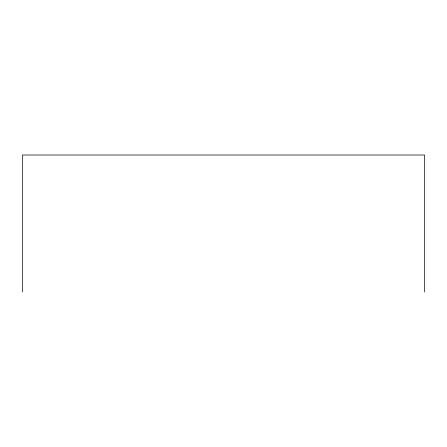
<?xml version="1.0" encoding="UTF-8"?>
<svg xmlns="http://www.w3.org/2000/svg" width="447" height="447" viewBox="0 0 447 447"><rect width="100%" height="100%" fill="white"/><g stroke="black" fill="none" stroke-linecap="round" stroke-linejoin="round"><path stroke-width="0.67" d="M424.65 291.992L424.65 155.008L22.35 155.008L22.35 291.992"/></g></svg>
